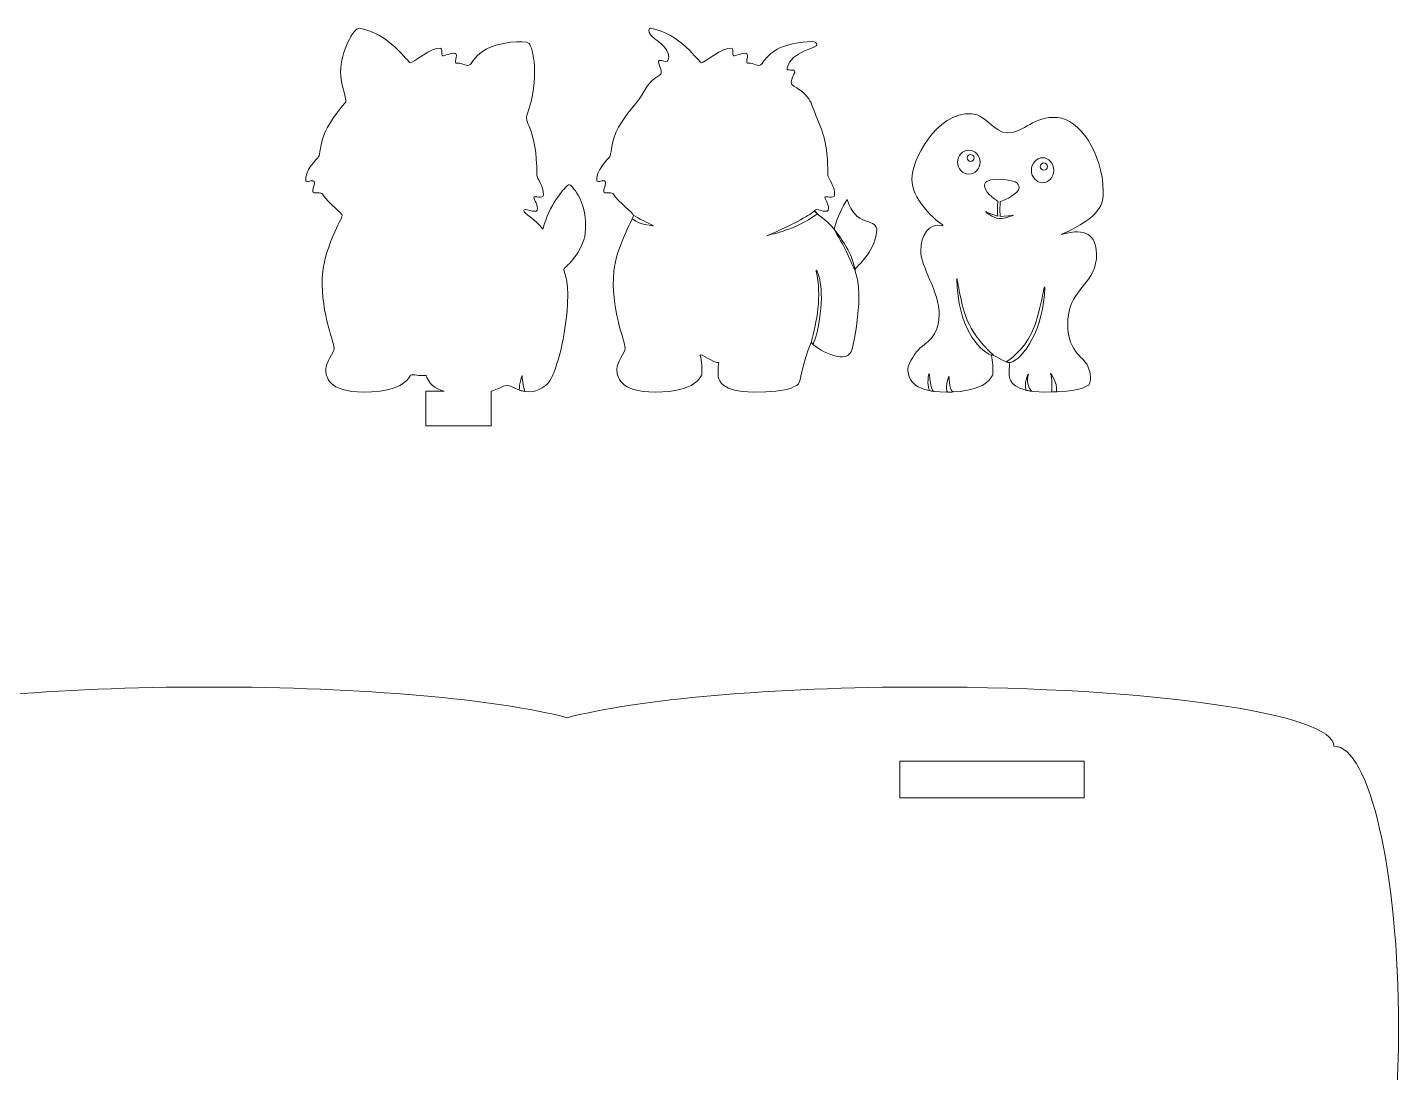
# Model space of a CAD drawing. Header units: millimetres. Extents: x -573 to 573, y -257 to 264.
# Drawn here: x -377.9 to -258.9, y -114.8 to -24.1 of the extents above; entities that cross this region are included whole.
import ezdxf

# ---------------------------------------------------------------- set-up
doc = ezdxf.new("R2010")
doc.units = ezdxf.units.MM
doc.header["$MEASUREMENT"] = 0
doc.layers.add('Layer 1', color=7, linetype='Continuous')

msp = doc.modelspace()

# ---------------------------------------------------------------- linework, layer by layer
at = {"layer": 'Layer 1', "color": 1, "lineweight": 9}
for points, knots in [([(-343.3101, -54.2704), (-343.9133, -54.3632), (-344.4331, -54.1241), (-344.6559, -54.2354), (-344.6559, -54.2354), (-344.7721, -54.2935), (-345.0828, -55.7205), (-348.7026, -55.7205), (-348.7026, -55.7205), (-351.8584, -55.7205), (-352.0255, -54.3283), (-352.0255, -53.7249), (-352.0255, -53.7249), (-352.0255, -53.1216), (-351.3108, -52.2956), (-351.3108, -51.915), (-351.3108, -51.915), (-351.3108, -51.2932), (-352.6194, -48.388), (-352.2854, -45.2322), (-352.2854, -45.2322), (-352.0584, -43.0901), (-350.6517, -40.7214), (-350.5961, -40.4151), (-350.5961, -40.4151), (-350.5534, -40.1803), (-351.747, -39.4219), (-352.3039, -38.5402), (-352.3039, -38.5402), (-352.4336, -38.3349), (-352.9979, -38.5237), (-353.13, -38.3917), (-353.13, -38.3917), (-353.2692, -38.2524), (-352.8918, -37.5781), (-353.0311, -37.4388), (-353.0311, -37.4388), (-353.1909, -37.279), (-353.7089, -37.5721), (-353.7519, -37.38), (-353.7519, -37.38), (-353.9282, -36.591), (-352.7711, -35.4401), (-352.6474, -35.3163), (-352.6474, -35.3163), (-352.5236, -35.1925), (-352.5236, -34.1778), (-352.0781, -33.1382), (-352.0781, -33.1382), (-351.6324, -32.0987), (-350.4198, -30.6879), (-350.296, -30.5641), (-350.296, -30.5641), (-350.1722, -30.4403), (-350.7446, -28.9708), (-350.7446, -27.9405), (-350.7446, -27.9405), (-350.7446, -26.1838), (-349.603, -24.0794), (-349.1078, -24.1536), (-349.1078, -24.1536), (-346.5679, -24.5342), (-344.8508, -27.1485), (-344.7023, -27.1485), (-344.7023, -27.1485), (-344.4702, -27.1485), (-342.7801, -25.7772), (-342.1119, -25.8701), (-342.1119, -25.8701), (-341.8545, -25.9058), (-342.0484, -26.4633), (-341.8814, -26.5375), (-341.8814, -26.5375), (-341.7794, -26.5829), (-341.0857, -26.2447), (-340.8032, -26.3333), (-340.8032, -26.3333), (-340.4614, -26.4404), (-341.0363, -27.2761), (-340.5812, -27.1929), (-340.5812, -27.1929), (-340.1823, -27.12), (-339.7545, -27.5493), (-339.4933, -27.2881), (-339.4933, -27.2881), (-339.3309, -27.1256), (-338.9553, -26.4336), (-338.1215, -25.9728), (-338.1215, -25.9728), (-337.0635, -25.3881), (-334.7618, -25.1094), (-334.3903, -25.4809), (-334.3903, -25.4809), (-334.0701, -25.8011), (-333.4065, -28.386), (-334.5667, -31.7089), (-334.5667, -31.7089), (-334.8237, -32.4449), (-333.7127, -32.7484), (-333.7127, -36.8695), (-333.7127, -36.8695), (-333.7127, -37.2315), (-333.094, -37.7419), (-333.1436, -38.6453), (-333.1436, -38.6453), (-333.162, -38.9834), (-333.9727, -38.633), (-333.9727, -38.8433), (-333.9727, -38.8433), (-333.9727, -39.029), (-333.5396, -39.5401), (-333.6941, -39.9361), (-333.6941, -39.9361), (-333.8143, -40.2438), (-334.852, -39.6841), (-334.852, -39.9615), (-334.852, -39.9615), (-334.852, -40.209), (-333.8488, -40.7121), (-333.1837, -41.5753), (-333.1837, -41.5753), (-332.6023, -39.4383), (-331.464, -38.1685), (-331.038, -37.791), (-331.038, -37.791), (-330.9404, -37.7045), (-330.7932, -37.753), (-330.754, -37.7949), (-330.754, -37.7949), (-330.0316, -38.5666), (-329.4273, -39.6994), (-329.4804, -41.5613), (-329.4804, -41.5613), (-329.531, -43.3394), (-330.9557, -44.6199), (-331.3278, -44.9919), (-331.3278, -44.9919), (-331.5181, -45.1822), (-330.896, -45.7379), (-331.0397, -48.026), (-331.0397, -48.026), (-331.281, -51.8686), (-332.2265, -54.0224), (-332.4318, -54.4675), (-332.4318, -54.4675), (-332.766, -55.1914), (-333.602, -55.6984), (-334.3631, -55.6984), (-334.3631, -55.6984), (-335.4024, -55.6984), (-336.019, -55.02), (-336.4089, -55.131), (-336.4089, -55.131), (-336.9294, -55.3628), (-337.3497, -55.5344), (-337.6701, -55.6459), (-337.6701, -55.6459), (-337.6701, -57.639), (-337.6701, -58.6356), (-337.6701, -58.6356), (-337.6701, -58.6356), (-341.4448, -58.6356), (-343.3322, -58.6356), (-343.3322, -58.6356), (-343.3322, -58.6356), (-343.3322, -56.6425), (-343.3322, -55.6459), (-343.3322, -55.6459), (-343.3322, -55.6459), (-342.2736, -55.6459), (-341.7443, -55.6459), (-341.7443, -55.6459), (-341.7443, -55.6459), (-342.582, -55.4318), (-343.1038, -54.9733), (-343.3101, -54.2704)], [0, 0, 0, 0, 0.02222222, 0.02222222, 0.02222222, 0.02222222, 0.04444444, 0.04444444, 0.04444444, 0.04444444, 0.06666667, 0.06666667, 0.06666667, 0.06666667, 0.08888889, 0.08888889, 0.08888889, 0.08888889, 0.11111111, 0.11111111, 0.11111111, 0.11111111, 0.13333333, 0.13333333, 0.13333333, 0.13333333, 0.15555556, 0.15555556, 0.15555556, 0.15555556, 0.17777778, 0.17777778, 0.17777778, 0.17777778, 0.2, 0.2, 0.2, 0.2, 0.22222222, 0.22222222, 0.22222222, 0.22222222, 0.24444444, 0.24444444, 0.24444444, 0.24444444, 0.26666667, 0.26666667, 0.26666667, 0.26666667, 0.28888889, 0.28888889, 0.28888889, 0.28888889, 0.31111111, 0.31111111, 0.31111111, 0.31111111, 0.33333333, 0.33333333, 0.33333333, 0.33333333, 0.35555556, 0.35555556, 0.35555556, 0.35555556, 0.37777778, 0.37777778, 0.37777778, 0.37777778, 0.4, 0.4, 0.4, 0.4, 0.42222222, 0.42222222, 0.42222222, 0.42222222, 0.44444444, 0.44444444, 0.44444444, 0.44444444, 0.46666667, 0.46666667, 0.46666667, 0.46666667, 0.48888889, 0.48888889, 0.48888889, 0.48888889, 0.51111111, 0.51111111, 0.51111111, 0.51111111, 0.53333333, 0.53333333, 0.53333333, 0.53333333, 0.55555556, 0.55555556, 0.55555556, 0.55555556, 0.57777778, 0.57777778, 0.57777778, 0.57777778, 0.6, 0.6, 0.6, 0.6, 0.62222222, 0.62222222, 0.62222222, 0.62222222, 0.64444444, 0.64444444, 0.64444444, 0.64444444, 0.66666667, 0.66666667, 0.66666667, 0.66666667, 0.68888889, 0.68888889, 0.68888889, 0.68888889, 0.71111111, 0.71111111, 0.71111111, 0.71111111, 0.73333333, 0.73333333, 0.73333333, 0.73333333, 0.75555556, 0.75555556, 0.75555556, 0.75555556, 0.77777778, 0.77777778, 0.77777778, 0.77777778, 0.8, 0.8, 0.8, 0.8, 0.82222222, 0.82222222, 0.82222222, 0.82222222, 0.84444444, 0.84444444, 0.84444444, 0.84444444, 0.86666667, 0.86666667, 0.86666667, 0.86666667, 0.88888889, 0.88888889, 0.88888889, 0.88888889, 0.91111111, 0.91111111, 0.91111111, 0.91111111, 0.93333333, 0.93333333, 0.93333333, 0.93333333, 0.95555556, 0.95555556, 0.95555556, 0.95555556, 1, 1, 1, 1]), ([(-319.4443, -27.1485), (-319.5928, -27.1485), (-321.3099, -24.5342), (-323.8499, -24.1536), (-323.8499, -24.1536), (-323.9781, -24.1344), (-324.0892, -24.4196), (-323.8252, -24.7476), (-323.8252, -24.7476), (-323.4983, -25.1538), (-322.2659, -25.7253), (-322.2659, -26.6658), (-322.2659, -26.6658), (-322.2659, -27.4289), (-323.1445, -26.6782), (-323.1445, -27.0371), (-323.1445, -27.0371), (-323.1445, -27.4772), (-322.6677, -27.9884), (-323.0703, -28.2251), (-323.0703, -28.2251), (-324.3543, -28.9801), (-324.215, -29.6205), (-325.0379, -30.5641), (-325.0379, -30.5641), (-325.1531, -30.696), (-326.3746, -32.0987), (-326.82, -33.1382), (-326.82, -33.1382), (-327.2656, -34.1778), (-327.2657, -35.1925), (-327.3894, -35.3163), (-327.3894, -35.3163), (-327.5131, -35.4401), (-328.6702, -36.591), (-328.4939, -37.38), (-328.4939, -37.38), (-328.451, -37.5721), (-327.9329, -37.279), (-327.7731, -37.4388), (-327.7731, -37.4388), (-327.6339, -37.5781), (-328.0112, -38.2524), (-327.8719, -38.3917), (-327.8719, -38.3917), (-327.74, -38.5237), (-327.1557, -38.3235), (-327.046, -38.5402), (-327.046, -38.5402), (-326.7025, -39.2177), (-325.2954, -40.1803), (-325.3381, -40.4151), (-325.3381, -40.4151), (-325.3938, -40.7214), (-326.8006, -43.0901), (-327.0273, -45.2322), (-327.0273, -45.2322), (-327.3615, -48.388), (-326.0528, -51.2932), (-326.0528, -51.915), (-326.0528, -51.915), (-326.0528, -52.2956), (-326.7674, -53.1216), (-326.7674, -53.7249), (-326.7674, -53.7249), (-326.7674, -54.3283), (-326.6004, -55.7205), (-323.4447, -55.7205), (-323.4447, -55.7205), (-319.8248, -55.7205), (-319.5141, -54.2935), (-319.3979, -54.2354), (-319.3979, -54.2354), (-319.3771, -53.6883), (-319.4025, -53.0335), (-319.5278, -52.5369), (-319.5278, -52.5369), (-319.5995, -52.2528), (-318.2934, -53.233), (-317.9314, -53.1588), (-317.9314, -53.1588), (-317.9871, -53.5393), (-317.9907, -54.3127), (-317.9677, -54.3966), (-317.9677, -54.3966), (-317.871, -54.7484), (-317.6711, -55.7112), (-314.9428, -55.7112), (-314.9428, -55.7112), (-311.5642, -55.7112), (-311.5796, -55.2535), (-311.1512, -55.1311), (-311.1512, -55.1311), (-310.7614, -55.0197), (-310.6825, -53.0752), (-309.9211, -51.4132), (-309.9211, -51.4132), (-309.0437, -52.2905), (-306.6912, -53.3866), (-306.3577, -51.9984), (-306.3577, -51.9984), (-306.1124, -50.9783), (-305.8839, -49.6537), (-305.7818, -48.026), (-305.7818, -48.026), (-305.6379, -45.7379), (-306.2601, -45.1822), (-306.0698, -44.9919), (-306.0698, -44.9919), (-305.6979, -44.6199), (-304.2731, -43.3394), (-304.2224, -41.5613), (-304.2224, -41.5613), (-304.371, -40.5821), (-306.0695, -41.4175), (-306.7827, -39.0052), (-306.7827, -39.0052), (-307.1968, -39.6387), (-307.6323, -40.4965), (-307.9258, -41.5753), (-307.9258, -41.5753), (-308.5909, -40.7121), (-309.5939, -40.209), (-309.5939, -39.9615), (-309.5939, -39.9615), (-309.5939, -39.6841), (-308.5564, -40.2438), (-308.4363, -39.9361), (-308.4363, -39.9361), (-308.2816, -39.5401), (-308.7148, -39.029), (-308.7148, -38.8433), (-308.7148, -38.8433), (-308.7148, -38.633), (-307.9041, -38.9834), (-307.8855, -38.6453), (-307.8855, -38.6453), (-307.8361, -37.7419), (-308.4549, -37.2315), (-308.4549, -36.8695), (-308.4549, -36.8695), (-308.4549, -34.085), (-308.9706, -32.9779), (-309.2782, -32.2615), (-309.2782, -32.2615), (-309.9585, -30.6762), (-309.8409, -30.0659), (-311.4265, -29.1657), (-311.4265, -29.1657), (-311.9633, -28.861), (-311.2925, -28.0555), (-311.3168, -27.9186), (-311.3168, -27.9186), (-311.3683, -27.6297), (-312.0666, -27.9386), (-311.9942, -27.594), (-311.9942, -27.594), (-311.6849, -26.1213), (-309.3334, -25.8738), (-309.4077, -25.5768), (-309.4077, -25.5768), (-309.4463, -25.4221), (-309.5356, -25.3153), (-309.915, -25.3127), (-309.915, -25.3127), (-310.7862, -25.3067), (-312.1266, -25.5655), (-312.8637, -25.9728), (-312.8637, -25.9728), (-313.6973, -26.4336), (-314.0729, -27.1256), (-314.2353, -27.2881), (-314.2353, -27.2881), (-314.4967, -27.5493), (-314.9242, -27.12), (-315.3233, -27.1929), (-315.3233, -27.1929), (-315.7784, -27.2761), (-315.2035, -26.4404), (-315.5452, -26.3333), (-315.5452, -26.3333), (-315.8277, -26.2447), (-316.5215, -26.5829), (-316.6233, -26.5375), (-316.6233, -26.5375), (-316.7904, -26.4633), (-316.5965, -25.9058), (-316.8538, -25.8701), (-316.8538, -25.8701), (-317.5222, -25.7772), (-319.2121, -27.1485), (-319.4443, -27.1485)], [0, 0, 0, 0, 0.02040816, 0.02040816, 0.02040816, 0.02040816, 0.04081633, 0.04081633, 0.04081633, 0.04081633, 0.06122449, 0.06122449, 0.06122449, 0.06122449, 0.08163265, 0.08163265, 0.08163265, 0.08163265, 0.10204082, 0.10204082, 0.10204082, 0.10204082, 0.12244898, 0.12244898, 0.12244898, 0.12244898, 0.14285714, 0.14285714, 0.14285714, 0.14285714, 0.16326531, 0.16326531, 0.16326531, 0.16326531, 0.18367347, 0.18367347, 0.18367347, 0.18367347, 0.20408163, 0.20408163, 0.20408163, 0.20408163, 0.2244898, 0.2244898, 0.2244898, 0.2244898, 0.24489796, 0.24489796, 0.24489796, 0.24489796, 0.26530612, 0.26530612, 0.26530612, 0.26530612, 0.28571429, 0.28571429, 0.28571429, 0.28571429, 0.30612245, 0.30612245, 0.30612245, 0.30612245, 0.32653061, 0.32653061, 0.32653061, 0.32653061, 0.34693878, 0.34693878, 0.34693878, 0.34693878, 0.36734694, 0.36734694, 0.36734694, 0.36734694, 0.3877551, 0.3877551, 0.3877551, 0.3877551, 0.40816327, 0.40816327, 0.40816327, 0.40816327, 0.42857143, 0.42857143, 0.42857143, 0.42857143, 0.44897959, 0.44897959, 0.44897959, 0.44897959, 0.46938776, 0.46938776, 0.46938776, 0.46938776, 0.48979592, 0.48979592, 0.48979592, 0.48979592, 0.51020408, 0.51020408, 0.51020408, 0.51020408, 0.53061224, 0.53061224, 0.53061224, 0.53061224, 0.55102041, 0.55102041, 0.55102041, 0.55102041, 0.57142857, 0.57142857, 0.57142857, 0.57142857, 0.59183673, 0.59183673, 0.59183673, 0.59183673, 0.6122449, 0.6122449, 0.6122449, 0.6122449, 0.63265306, 0.63265306, 0.63265306, 0.63265306, 0.65306122, 0.65306122, 0.65306122, 0.65306122, 0.67346939, 0.67346939, 0.67346939, 0.67346939, 0.69387755, 0.69387755, 0.69387755, 0.69387755, 0.71428571, 0.71428571, 0.71428571, 0.71428571, 0.73469388, 0.73469388, 0.73469388, 0.73469388, 0.75510204, 0.75510204, 0.75510204, 0.75510204, 0.7755102, 0.7755102, 0.7755102, 0.7755102, 0.79591837, 0.79591837, 0.79591837, 0.79591837, 0.81632653, 0.81632653, 0.81632653, 0.81632653, 0.83673469, 0.83673469, 0.83673469, 0.83673469, 0.85714286, 0.85714286, 0.85714286, 0.85714286, 0.87755102, 0.87755102, 0.87755102, 0.87755102, 0.89795918, 0.89795918, 0.89795918, 0.89795918, 0.91836735, 0.91836735, 0.91836735, 0.91836735, 0.93877551, 0.93877551, 0.93877551, 0.93877551, 0.95918367, 0.95918367, 0.95918367, 0.95918367, 1, 1, 1, 1]), ([(-301.1662, -37.2568), (-301.1077, -38.9515), (-299.5303, -40.4665), (-298.5412, -41.1849), (-298.5412, -41.1849), (-298.4472, -41.2532), (-298.4585, -41.2751), (-298.5727, -41.2527), (-298.5727, -41.2527), (-299.6724, -41.0356), (-300.3987, -42.0839), (-300.3987, -43.4842), (-300.3987, -43.4842), (-300.3987, -44.895), (-298.7965, -46.9246), (-298.7965, -49.0517), (-298.7965, -49.0517), (-298.7965, -50.9344), (-300.0506, -51.4927), (-300.4729, -51.915), (-300.4729, -51.915), (-300.7631, -52.2051), (-301.5096, -53.1216), (-301.5096, -53.7249), (-301.5096, -53.7249), (-301.5096, -54.3283), (-301.3425, -55.7205), (-298.1868, -55.7205), (-298.1868, -55.7205), (-294.5669, -55.7205), (-294.2561, -54.2935), (-294.14, -54.2354), (-294.14, -54.2354), (-294.1192, -53.6883), (-294.1446, -53.0335), (-294.2699, -52.5369), (-294.2699, -52.5369), (-294.3415, -52.2528), (-293.0354, -53.233), (-292.6735, -53.1588), (-292.6735, -53.1588), (-292.7292, -53.5393), (-292.7326, -54.3127), (-292.7097, -54.3966), (-292.7097, -54.3966), (-292.6131, -54.7484), (-292.4133, -55.7112), (-289.6848, -55.7112), (-289.6848, -55.7112), (-286.3063, -55.7112), (-286.3248, -55.2564), (-285.828, -55.1202), (-285.828, -55.1202), (-285.4573, -54.5143), (-285.7897, -53.7312), (-285.9257, -53.4094), (-285.9257, -53.4094), (-286.2221, -52.7084), (-287.8502, -52.1099), (-287.6274, -49.3626), (-287.6274, -49.3626), (-287.4047, -46.6152), (-285.0657, -46.2935), (-285.1521, -43.6946), (-285.1521, -43.6946), (-285.2046, -42.1206), (-286.0707, -41.4289), (-288.0863, -42.0292), (-288.0863, -42.0292), (-288.1742, -42.0554), (-288.2258, -42.0488), (-288.1603, -42.0206), (-288.1603, -42.0206), (-284.7295, -40.5526), (-284.5416, -39.2666), (-284.5581, -38.336), (-284.5581, -38.336), (-284.6199, -34.8337), (-286.6868, -32.0616), (-288.5376, -31.8998), (-288.5376, -31.8998), (-290.6112, -31.7186), (-291.4088, -33.2248), (-292.862, -33.2248), (-292.862, -33.2248), (-294.112, -33.2248), (-294.676, -31.6332), (-295.9684, -31.5665), (-295.9684, -31.5665), (-299.0871, -31.4057), (-301.2198, -35.6948), (-301.1662, -37.2568)], [0, 0, 0, 0, 0.04166667, 0.04166667, 0.04166667, 0.04166667, 0.08333333, 0.08333333, 0.08333333, 0.08333333, 0.125, 0.125, 0.125, 0.125, 0.16666667, 0.16666667, 0.16666667, 0.16666667, 0.20833333, 0.20833333, 0.20833333, 0.20833333, 0.25, 0.25, 0.25, 0.25, 0.29166667, 0.29166667, 0.29166667, 0.29166667, 0.33333333, 0.33333333, 0.33333333, 0.33333333, 0.375, 0.375, 0.375, 0.375, 0.41666667, 0.41666667, 0.41666667, 0.41666667, 0.45833333, 0.45833333, 0.45833333, 0.45833333, 0.5, 0.5, 0.5, 0.5, 0.54166667, 0.54166667, 0.54166667, 0.54166667, 0.58333333, 0.58333333, 0.58333333, 0.58333333, 0.625, 0.625, 0.625, 0.625, 0.66666667, 0.66666667, 0.66666667, 0.66666667, 0.70833333, 0.70833333, 0.70833333, 0.70833333, 0.75, 0.75, 0.75, 0.75, 0.79166667, 0.79166667, 0.79166667, 0.79166667, 0.83333333, 0.83333333, 0.83333333, 0.83333333, 0.875, 0.875, 0.875, 0.875, 0.91666667, 0.91666667, 0.91666667, 0.91666667, 1, 1, 1, 1]), ([(-334.9885, -54.2832), (-334.9885, -54.7584), (-334.8248, -55.4269), (-334.7413, -55.6681), (-334.7413, -55.6681), (-334.9021, -55.637), (-335.0485, -55.5993), (-335.2418, -55.5364), (-335.2418, -55.5364), (-335.2418, -55.0306), (-334.9885, -54.164), (-334.9885, -54.2832)], [0, 0, 0, 0, 0.25, 0.25, 0.25, 0.25, 0.5, 0.5, 0.5, 0.5, 1, 1, 1, 1])]:
    msp.add_open_spline(points, degree=3, knots=knots, dxfattribs=at)
at = {"layer": 'Layer 1', "lineweight": 9}
for points, knots in [([(-296.2289, -34.7295), (-296.767, -34.7295), (-297.2035, -35.1935), (-297.2035, -35.7655), (-297.2035, -35.7655), (-297.2035, -36.3377), (-296.767, -36.8017), (-296.2289, -36.8017), (-296.2289, -36.8017), (-295.6906, -36.8017), (-295.2543, -36.3377), (-295.2543, -35.7655), (-295.2543, -35.7655), (-295.2543, -35.1935), (-295.6906, -34.7295), (-296.2289, -34.7295)], [0, 0, 0, 0, 0.2, 0.2, 0.2, 0.2, 0.4, 0.4, 0.4, 0.4, 0.6, 0.6, 0.6, 0.6, 1, 1, 1, 1]), ([(-296.0726, -35.697), (-296.2379, -35.697), (-296.3722, -35.5628), (-296.3722, -35.3974), (-296.3722, -35.3974), (-296.3722, -35.232), (-296.2379, -35.0978), (-296.0726, -35.0978), (-296.0726, -35.0978), (-295.9072, -35.0978), (-295.773, -35.232), (-295.773, -35.3974), (-295.773, -35.3974), (-295.773, -35.5628), (-295.9072, -35.697), (-296.0726, -35.697)], [0, 0, 0, 0, 0.2, 0.2, 0.2, 0.2, 0.4, 0.4, 0.4, 0.4, 0.6, 0.6, 0.6, 0.6, 1, 1, 1, 1]), ([(-289.8269, -35.3851), (-290.3618, -35.3851), (-290.7954, -35.8694), (-290.7954, -36.4667), (-290.7954, -36.4667), (-290.7954, -37.0639), (-290.3618, -37.5483), (-289.8269, -37.5483), (-289.8269, -37.5483), (-289.292, -37.5483), (-288.8584, -37.0639), (-288.8584, -36.4667), (-288.8584, -36.4667), (-288.8584, -35.8694), (-289.292, -35.3851), (-289.8269, -35.3851)], [0, 0, 0, 0, 0.2, 0.2, 0.2, 0.2, 0.4, 0.4, 0.4, 0.4, 0.6, 0.6, 0.6, 0.6, 1, 1, 1, 1]), ([(-289.7129, -36.4667), (-289.8855, -36.4667), (-290.0256, -36.3266), (-290.0256, -36.1538), (-290.0256, -36.1538), (-290.0256, -35.9812), (-289.8855, -35.8411), (-289.7129, -35.8411), (-289.7129, -35.8411), (-289.54, -35.8411), (-289.3999, -35.9812), (-289.3999, -36.1538), (-289.3999, -36.1538), (-289.3999, -36.3266), (-289.54, -36.4667), (-289.7129, -36.4667)], [0, 0, 0, 0, 0.2, 0.2, 0.2, 0.2, 0.4, 0.4, 0.4, 0.4, 0.6, 0.6, 0.6, 0.6, 1, 1, 1, 1]), ([(-293.3693, -37.2686), (-294.4863, -37.1974), (-294.8515, -37.4589), (-294.8732, -37.7605), (-294.8732, -37.7605), (-294.9115, -38.2962), (-294.1144, -38.9307), (-293.7043, -39.1467), (-293.7043, -39.1467), (-293.7451, -39.5087), (-293.7519, -40.1479), (-293.7147, -40.4475), (-293.7147, -40.4475), (-294.161, -40.3574), (-294.7637, -40.0634), (-294.7637, -40.0634), (-294.7637, -40.0634), (-294.7637, -40.0634), (-294.2107, -40.6223), (-293.601, -40.6471), (-293.601, -40.6471), (-292.9916, -40.6719), (-292.3672, -40.3718), (-292.3672, -40.3718), (-292.3672, -40.3718), (-292.3672, -40.3718), (-293.0923, -40.4898), (-293.4981, -40.4742), (-293.4981, -40.4742), (-293.5369, -40.2679), (-293.5381, -39.5652), (-293.4984, -39.1896), (-293.4984, -39.1896), (-293.0531, -39.0582), (-291.904, -38.487), (-291.866, -37.9925), (-291.866, -37.9925), (-291.8314, -37.5436), (-292.2984, -37.3368), (-293.3693, -37.2686)], [0, 0, 0, 0, 0.09090909, 0.09090909, 0.09090909, 0.09090909, 0.18181818, 0.18181818, 0.18181818, 0.18181818, 0.27272727, 0.27272727, 0.27272727, 0.27272727, 0.36363636, 0.36363636, 0.36363636, 0.36363636, 0.45454545, 0.45454545, 0.45454545, 0.45454545, 0.54545455, 0.54545455, 0.54545455, 0.54545455, 0.63636364, 0.63636364, 0.63636364, 0.63636364, 0.72727273, 0.72727273, 0.72727273, 0.72727273, 0.81818182, 0.81818182, 0.81818182, 0.81818182, 1, 1, 1, 1]), ([(-325.3481, -40.356), (-324.9875, -40.6069), (-323.9625, -41.063), (-323.6077, -41.3061), (-323.6077, -41.3061), (-324.1181, -41.1205), (-324.4715, -41.3444), (-325.4504, -40.6941), (-325.4504, -40.6941), (-325.3481, -40.4517), (-325.3217, -40.4646), (-325.3481, -40.356)], [0, 0, 0, 0, 0.25, 0.25, 0.25, 0.25, 0.5, 0.5, 0.5, 0.5, 1, 1, 1, 1]), ([(-309.5939, -39.9615), (-309.9932, -40.3524), (-311.0822, -40.9905), (-313.7556, -42.1614), (-313.7556, -42.1614), (-313.1613, -41.928), (-311.4859, -41.7516), (-309.3559, -40.2589), (-309.3559, -40.2589), (-309.43, -40.1847), (-309.5414, -40.0771), (-309.5939, -39.9615)], [0, 0, 0, 0, 0.25, 0.25, 0.25, 0.25, 0.5, 0.5, 0.5, 0.5, 1, 1, 1, 1]), ([(-306.1007, -45.1511), (-306.2432, -44.4012), (-306.4089, -43.5105), (-307.9258, -41.5753), (-307.9258, -41.5753), (-308.0606, -41.4033), (-307.3973, -42.4756), (-307.0586, -43.1299), (-307.0586, -43.1299), (-306.5862, -44.0422), (-306.0167, -45.4577), (-306.1007, -45.1511)], [0, 0, 0, 0, 0.25, 0.25, 0.25, 0.25, 0.5, 0.5, 0.5, 0.5, 1, 1, 1, 1]), ([(-309.9211, -51.4133), (-309.4048, -49.5993), (-308.9793, -47.4455), (-309.4696, -45.2168), (-309.4696, -45.2168), (-309.5677, -44.7713), (-308.8314, -45.9748), (-309.0727, -48.453), (-309.0727, -48.453), (-309.2754, -50.5362), (-309.5461, -51.1106), (-309.7405, -51.5793), (-309.7405, -51.5793), (-309.7987, -51.5211), (-309.8663, -51.4681), (-309.9211, -51.4133)], [0, 0, 0, 0, 0.2, 0.2, 0.2, 0.2, 0.4, 0.4, 0.4, 0.4, 0.6, 0.6, 0.6, 0.6, 1, 1, 1, 1]), ([(-294.2699, -52.5369), (-295.4719, -51.9738), (-297.155, -50.0556), (-297.2801, -45.9222), (-297.2801, -45.9222), (-297.2957, -45.4088), (-296.9311, -48.0441), (-296.4682, -49.2326), (-296.4682, -49.2326), (-295.7814, -50.9961), (-294.381, -52.2302), (-294.0744, -52.5369), (-294.0744, -52.5369), (-294.153, -52.5196), (-294.2699, -52.4394), (-294.2699, -52.5369)], [0, 0, 0, 0, 0.2, 0.2, 0.2, 0.2, 0.4, 0.4, 0.4, 0.4, 0.6, 0.6, 0.6, 0.6, 1, 1, 1, 1]), ([(-292.6735, -53.1588), (-291.457, -52.9209), (-289.7019, -50.0958), (-289.6445, -46.6523), (-289.6445, -46.6523), (-289.6445, -46.0305), (-290.0407, -49.0702), (-290.7646, -50.5553), (-290.7646, -50.5553), (-291.5431, -52.1523), (-292.7515, -52.9771), (-292.9829, -53.0844), (-292.9829, -53.0844), (-292.8748, -53.1206), (-292.7927, -53.1547), (-292.6735, -53.1588)], [0, 0, 0, 0, 0.2, 0.2, 0.2, 0.2, 0.4, 0.4, 0.4, 0.4, 0.6, 0.6, 0.6, 0.6, 1, 1, 1, 1]), ([(-299.6518, -55.5906), (-299.8116, -55.3254), (-299.8026, -54.4719), (-299.6811, -54.09), (-299.6811, -54.09), (-299.6565, -54.0127), (-299.5816, -55.5124), (-299.2803, -55.6536), (-299.2803, -55.6536), (-299.4253, -55.6399), (-299.5206, -55.616), (-299.6518, -55.5906)], [0, 0, 0, 0, 0.25, 0.25, 0.25, 0.25, 0.5, 0.5, 0.5, 0.5, 1, 1, 1, 1]), ([(-298.0507, -55.7205), (-298.3064, -55.4647), (-298.0545, -54.6239), (-297.9608, -54.3252), (-297.9608, -54.3252), (-297.9254, -54.2122), (-297.9811, -55.4655), (-297.5913, -55.7067), (-297.5913, -55.7067), (-297.7489, -55.7132), (-297.9437, -55.7183), (-298.0507, -55.7205)], [0, 0, 0, 0, 0.25, 0.25, 0.25, 0.25, 0.5, 0.5, 0.5, 0.5, 1, 1, 1, 1]), ([(-291.2351, -55.5689), (-291.4149, -55.3891), (-291.283, -54.3777), (-291.0553, -54.1499), (-291.0553, -54.1499), (-290.9807, -54.0751), (-291.4097, -54.8527), (-290.802, -55.6448), (-290.802, -55.6448), (-290.8957, -55.6315), (-291.1133, -55.5942), (-291.2351, -55.5689)], [0, 0, 0, 0, 0.25, 0.25, 0.25, 0.25, 0.5, 0.5, 0.5, 0.5, 1, 1, 1, 1]), ([(-289.0435, -55.6968), (-289.0243, -55.4792), (-288.9826, -54.4304), (-289.1302, -54.1499), (-289.1302, -54.1499), (-289.2822, -53.8609), (-288.4767, -54.8619), (-288.6249, -55.6935), (-288.6249, -55.6935), (-288.7598, -55.698), (-288.9361, -55.7029), (-289.0435, -55.6968)], [0, 0, 0, 0, 0.25, 0.25, 0.25, 0.25, 0.5, 0.5, 0.5, 0.5, 1, 1, 1, 1])]:
    msp.add_open_spline(points, degree=3, knots=knots, dxfattribs=at)
at = {"layer": 'Layer 1', "color": 250, "lineweight": 9}
for points, knots in [([(-264.542, -221.1285), (-264.542, -223.9637), (-280.4144, -226.2621), (-299.9938, -226.2621), (-299.9938, -226.2621), (-313.3845, -226.2621), (-325.0397, -225.187), (-331.0709, -223.6004), (-331.0709, -223.6004), (-337.1021, -225.187), (-348.7574, -226.2621), (-362.1481, -226.2621), (-362.1481, -226.2621), (-375.5387, -226.2621), (-387.1938, -225.1869), (-393.2249, -223.6003), (-393.2249, -223.6003), (-399.2562, -225.1869), (-410.9113, -226.2621), (-424.3021, -226.2621), (-424.3021, -226.2621), (-437.6927, -226.2621), (-449.348, -225.187), (-455.3792, -223.6004), (-455.3792, -223.6004), (-461.4104, -225.187), (-473.0655, -226.2621), (-486.4562, -226.2621), (-486.4562, -226.2621), (-506.0357, -226.2621), (-521.908, -223.9637), (-521.908, -221.1285), (-521.908, -221.1285), (-525.0038, -221.1285), (-527.5133, -210.1769), (-527.5133, -196.6674), (-527.5133, -196.6674), (-527.5133, -187.4282), (-526.3393, -179.3864), (-524.6069, -175.225), (-524.6069, -175.225), (-526.3393, -171.0636), (-527.5133, -163.0218), (-527.5133, -153.7825), (-527.5133, -153.7825), (-527.5133, -144.5433), (-526.3393, -136.5015), (-524.6069, -132.3401), (-524.6069, -132.3401), (-526.3393, -128.1787), (-527.5133, -120.137), (-527.5133, -110.8976), (-527.5133, -110.8976), (-527.5133, -97.3886), (-525.0039, -86.4373), (-521.9083, -86.4367), (-521.9083, -86.4367), (-521.908, -83.6015), (-506.0357, -81.3031), (-486.4565, -81.3031), (-486.4565, -81.3031), (-473.0658, -81.3031), (-461.4106, -82.3782), (-455.3794, -83.9648), (-455.3794, -83.9648), (-449.3482, -82.3782), (-437.693, -81.3031), (-424.3024, -81.3031), (-424.3024, -81.3031), (-410.9116, -81.3031), (-399.2565, -82.3783), (-393.2253, -83.9649), (-393.2253, -83.9649), (-387.1941, -82.3783), (-375.5389, -81.3031), (-362.1483, -81.3031), (-362.1483, -81.3031), (-348.7576, -81.3031), (-337.1024, -82.3782), (-331.0712, -83.9648), (-331.0712, -83.9648), (-325.0399, -82.3782), (-313.3848, -81.3031), (-299.9941, -81.3031), (-299.9941, -81.3031), (-280.4149, -81.3031), (-264.5426, -83.6015), (-264.5423, -86.4367), (-264.5423, -86.4367), (-261.4467, -86.4373), (-258.9373, -97.3886), (-258.9373, -110.8976), (-258.9373, -110.8976), (-258.9373, -120.137), (-260.1113, -128.1787), (-261.8437, -132.3401), (-261.8437, -132.3401), (-260.1113, -136.5015), (-258.9373, -144.5433), (-258.9373, -153.7825), (-258.9373, -153.7825), (-258.9373, -163.0218), (-260.1113, -171.0636), (-261.8437, -175.225), (-261.8437, -175.225), (-260.1113, -179.3864), (-258.9373, -187.4282), (-258.9373, -196.6674), (-258.9373, -196.6674), (-258.9373, -210.1761), (-261.4466, -221.1272), (-264.542, -221.1285)], [0, 0, 0, 0, 0.03448276, 0.03448276, 0.03448276, 0.03448276, 0.06896552, 0.06896552, 0.06896552, 0.06896552, 0.10344828, 0.10344828, 0.10344828, 0.10344828, 0.13793103, 0.13793103, 0.13793103, 0.13793103, 0.17241379, 0.17241379, 0.17241379, 0.17241379, 0.20689655, 0.20689655, 0.20689655, 0.20689655, 0.24137931, 0.24137931, 0.24137931, 0.24137931, 0.27586207, 0.27586207, 0.27586207, 0.27586207, 0.31034483, 0.31034483, 0.31034483, 0.31034483, 0.34482759, 0.34482759, 0.34482759, 0.34482759, 0.37931034, 0.37931034, 0.37931034, 0.37931034, 0.4137931, 0.4137931, 0.4137931, 0.4137931, 0.44827586, 0.44827586, 0.44827586, 0.44827586, 0.48275862, 0.48275862, 0.48275862, 0.48275862, 0.51724138, 0.51724138, 0.51724138, 0.51724138, 0.55172414, 0.55172414, 0.55172414, 0.55172414, 0.5862069, 0.5862069, 0.5862069, 0.5862069, 0.62068966, 0.62068966, 0.62068966, 0.62068966, 0.65517241, 0.65517241, 0.65517241, 0.65517241, 0.68965517, 0.68965517, 0.68965517, 0.68965517, 0.72413793, 0.72413793, 0.72413793, 0.72413793, 0.75862069, 0.75862069, 0.75862069, 0.75862069, 0.79310345, 0.79310345, 0.79310345, 0.79310345, 0.82758621, 0.82758621, 0.82758621, 0.82758621, 0.86206897, 0.86206897, 0.86206897, 0.86206897, 0.89655172, 0.89655172, 0.89655172, 0.89655172, 0.93103448, 0.93103448, 0.93103448, 0.93103448, 1, 1, 1, 1]), ([(-286.2253, -87.7386), (-286.2253, -87.7386), (-302.2253, -87.7386), (-302.2253, -87.7386), (-302.2253, -87.7386), (-302.2253, -87.7386), (-302.2253, -90.9276), (-302.2253, -90.9276), (-302.2253, -90.9276), (-302.2253, -90.9276), (-286.2253, -90.9276), (-286.2253, -90.9276), (-286.2253, -90.9276), (-286.2253, -90.9276), (-286.2253, -87.7386), (-286.2253, -87.7386)], [0, 0, 0, 0, 0.2, 0.2, 0.2, 0.2, 0.4, 0.4, 0.4, 0.4, 0.6, 0.6, 0.6, 0.6, 1, 1, 1, 1])]:
    msp.add_open_spline(points, degree=3, knots=knots, dxfattribs=at)

doc.saveas('drawing.dxf')
